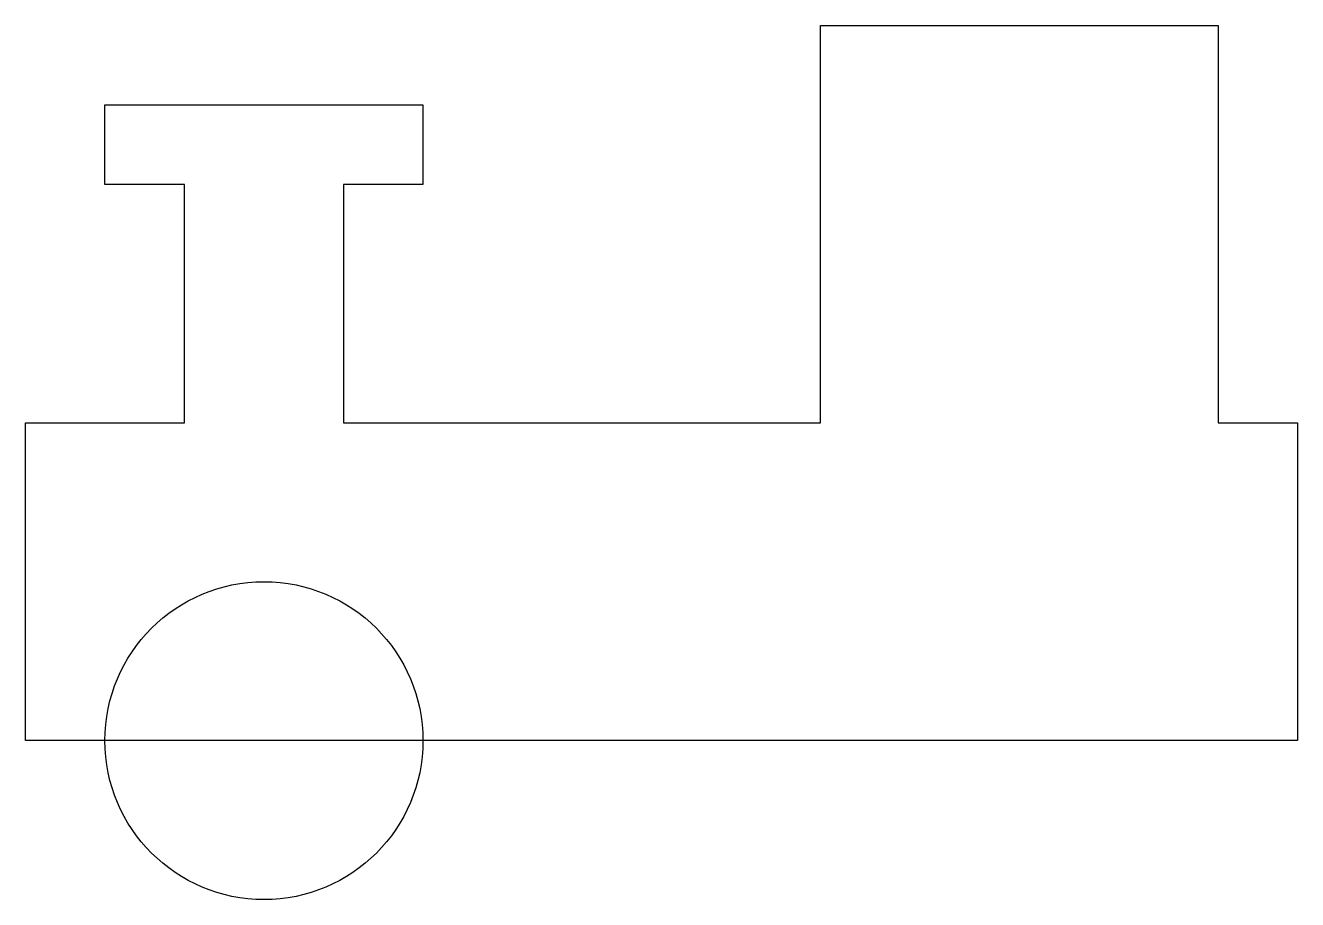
# Model space of a CAD drawing. Header units: millimetres. Extents: x 170.4 to 250.4, y 288.7 to 343.7.
import ezdxf

# ---------------------------------------------------------------- set-up
doc = ezdxf.new("R2010")
doc.units = ezdxf.units.MM
doc.layers.add('Контур', color=4, linetype='Continuous')

msp = doc.modelspace()

# ---------------------------------------------------------------- linework, layer by layer
at = {"layer": 'Контур'}
msp.add_lwpolyline([(170.372, 298.696), (170.372, 298.696), (170.372, 318.696), (180.372, 318.696), (180.372, 333.696), (175.372, 333.696), (175.372, 338.696), (195.372, 338.696), (195.372, 333.696), (190.372, 333.696), (190.372, 318.696), (220.372, 318.696), (220.372, 343.696), (245.372, 343.696), (245.372, 318.696), (250.372, 318.696), (250.372, 298.696)], close=True, dxfattribs=at)
msp.add_circle((185.372, 298.696), 10, dxfattribs=at)

doc.saveas('drawing.dxf')
